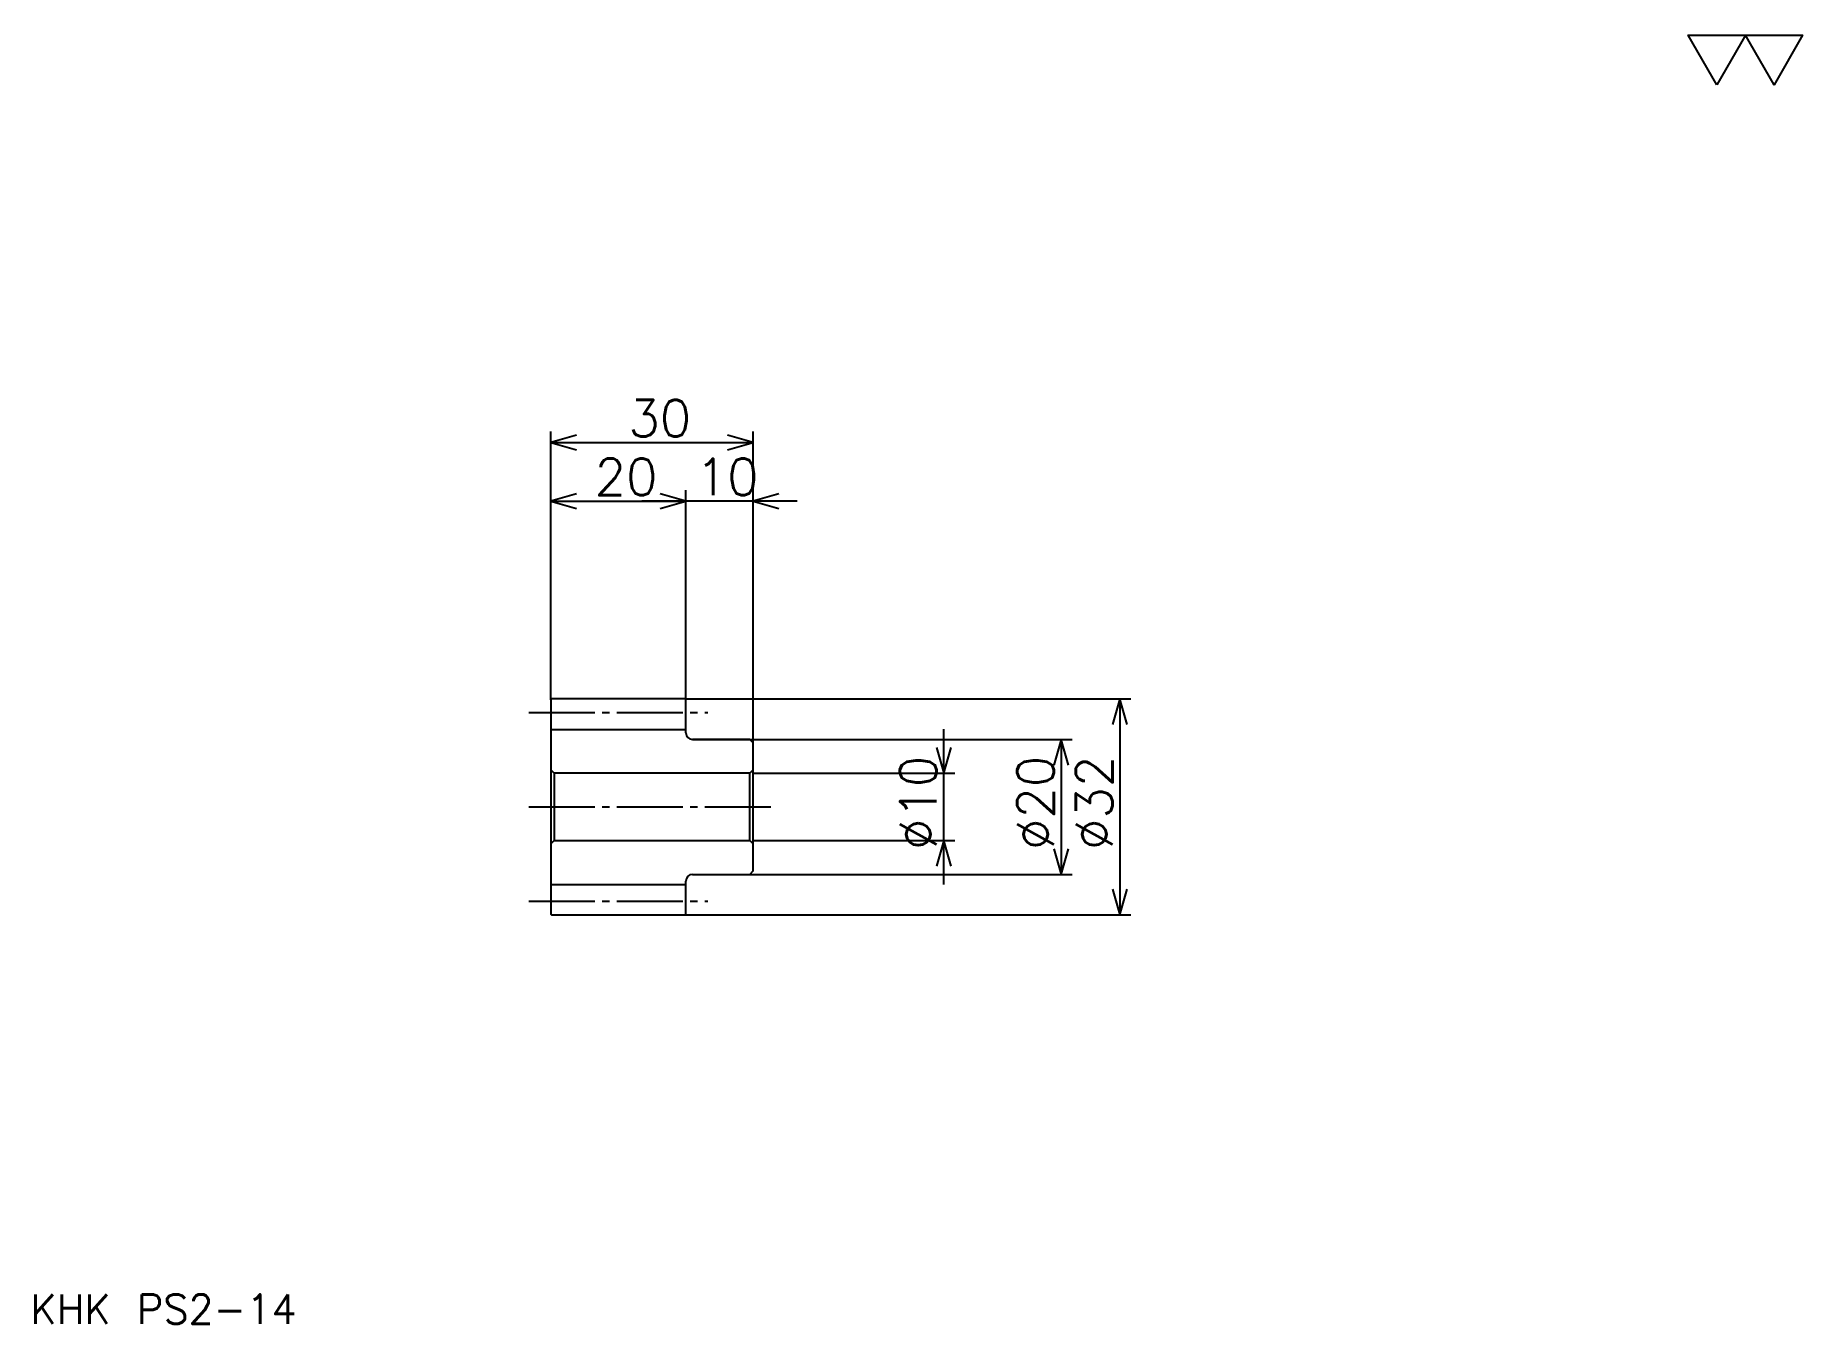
# Model space of a CAD drawing. Extents: x 12 to 274, y 12 to 203.
import ezdxf

# ---------------------------------------------------------------- set-up
doc = ezdxf.new("R2010")
doc.units = 0
doc.linetypes.add('DASHDOT', pattern=[13.04348, 9.782609, -1.086957, 1.086957, -1.086957])
doc.layers.get('0').update_dxf_attribs({"linetype": 'CONTINUOUS'})
doc.layers.add('DASHDOT', color=6, linetype='DASHDOT')
doc.styles.add('KANJI', font='TXT', dxfattribs={"bigfont": 'BIGFONT'})

msp = doc.modelspace()

# ---------------------------------------------------------------- linework, layer by layer
at = {"color": 5}
for p, q in [((88.043472, 104.58696), (88.043472, 144.26088)), ((118.043472, 104.58696), (118.043472, 144.26088)), ((88.043472, 142.630432), (118.043472, 142.630432)), ((88.043472, 133.934784), (108.043472, 133.934784)), ((124.565216, 133.934784), (101.521736, 133.934784)), ((108.043472, 104.58696), (108.043472, 135.565216)), ((88.043472, 104.486961), (88.043472, 104.58696)), ((107.943474, 104.58696), (118.043472, 104.58696)), ((108.043472, 104.486961), (108.043472, 104.58696)), ((118.043472, 104.58696), (174.021729, 104.58696)), ((118.043472, 98.08696), (118.043472, 104.58696)), ((172.391296, 104.58696), (172.391296, 72.58696)), ((146.304352, 77.065224), (146.304352, 100.108696)), ((109.043472, 98.58696), (118.043472, 98.58696)), ((118.043472, 98.58696), (165.32608, 98.58696)), ((163.695648, 98.58696), (163.695648, 78.58696)), ((118.043472, 93.58696), (147.934784, 93.58696)), ((118.043472, 83.58696), (147.934784, 83.58696)), ((109.043472, 78.58696), (118.043472, 78.58696)), ((118.043472, 78.58696), (165.32608, 78.58696)), ((107.943474, 72.58696), (118.043472, 72.58696)), ((118.043472, 72.58696), (174.021729, 72.58696))]:
    msp.add_line(p, q, dxfattribs=at)
at = {"color": 4}
for p, q in [((88.043472, 100.08696), (108.043472, 100.08696)), ((88.543472, 93.58696), (88.543472, 83.58696)), ((117.543472, 93.58696), (118.043472, 94.08696)), ((117.543472, 83.58696), (118.043472, 83.08696)), ((88.043472, 77.08696), (108.043472, 77.08696))]:
    msp.add_line(p, q, dxfattribs=at)
at = {"color": 7}
msp.add_lwpolyline([(260.869568, 195.652176), (256.630432, 203), (273.586975, 203), (269.347839, 195.652176), (265.108704, 203), (260.869568, 195.652176)], dxfattribs=at)
at = {"color": 5}
for points in [[(91.847816, 143.717392), (88.043472, 142.630432), (91.847816, 141.543488)], [(114.23912, 141.543488), (118.043472, 142.630432), (114.23912, 143.717392)], [(91.847816, 135.021744), (88.043472, 133.934784), (91.847816, 132.847824)], [(104.23912, 132.847824), (108.043472, 133.934784), (104.23912, 135.021744)], [(104.23912, 132.847824), (108.043472, 133.934784), (104.23912, 135.021744)], [(121.847824, 135.021744), (118.043472, 133.934784), (121.847824, 132.847824)], [(173.478256, 100.782608), (172.391296, 104.58696), (171.304337, 100.782608)], [(145.217392, 97.391312), (146.304352, 93.58696), (147.391296, 97.391312)], [(164.782608, 94.782608), (163.695648, 98.58696), (162.608688, 94.782608)], [(147.391296, 79.782608), (146.304352, 83.58696), (145.217392, 79.782608)], [(162.608688, 82.391312), (163.695648, 78.58696), (164.782608, 82.391312)], [(171.304337, 76.391312), (172.391296, 72.58696), (173.478256, 76.391312)]]:
    msp.add_lwpolyline(points, dxfattribs=at)
at = {"color": 4}
for points in [[(108.043472, 99.58696), (108.043472, 104.486961), (107.943474, 104.58696), (88.143471, 104.58696), (88.043472, 104.486961), (88.043472, 83.08696)], [(109.043472, 78.58696), (117.543472, 78.58696), (118.043472, 79.08696), (118.043472, 98.08696), (117.543472, 98.58696), (109.043472, 98.58696)], [(88.043472, 83.08696), (88.543472, 83.58696), (117.543472, 83.58696), (117.543472, 93.58696), (88.543472, 93.58696), (88.043472, 94.08696)], [(88.043472, 83.08696), (88.043472, 72.686958), (88.143471, 72.58696), (107.943474, 72.58696), (108.043472, 72.686958), (108.043472, 77.58696)]]:
    msp.add_lwpolyline(points, dxfattribs=at)
for centre, start, end in [((109.043472, 99.58696), 180, 270), ((109.043472, 77.58696), 90, 180)]:
    msp.add_arc(centre, 1, start, end, dxfattribs=at)
at = {"layer": 'DASHDOT', "color": 7}
for p, q in [((84.7826, 102.58696), (111.304344, 102.58696)), ((84.7826, 88.58696), (121.304337, 88.58696)), ((84.7826, 74.58696), (111.304344, 74.58696))]:
    msp.add_line(p, q, dxfattribs=at)

# ---------------------------------------------------------------- texts
at = {"color": 7, "style": 'KANJI'}
for s, height, p in [('30', 5.434783, (99.510864, 143.5)), ('20', 5.434783, (94.510864, 134.804352)), ('10', 5.434783, (109.510864, 134.804352)), ('KHK PS2-14', 4.347826, (10.869565, 11.956522))]:
    msp.add_text(s, height=height, dxfattribs=at).set_placement(p)
for s, p in [('%%c10', (145.217392, 82.201088)), ('%%c20', (162.608688, 82.201088)), ('%%c32', (171.304337, 82.201088))]:
    msp.add_text(s, height=5.434783, rotation=90, dxfattribs=at).set_placement(p)

doc.saveas('drawing.dxf')
